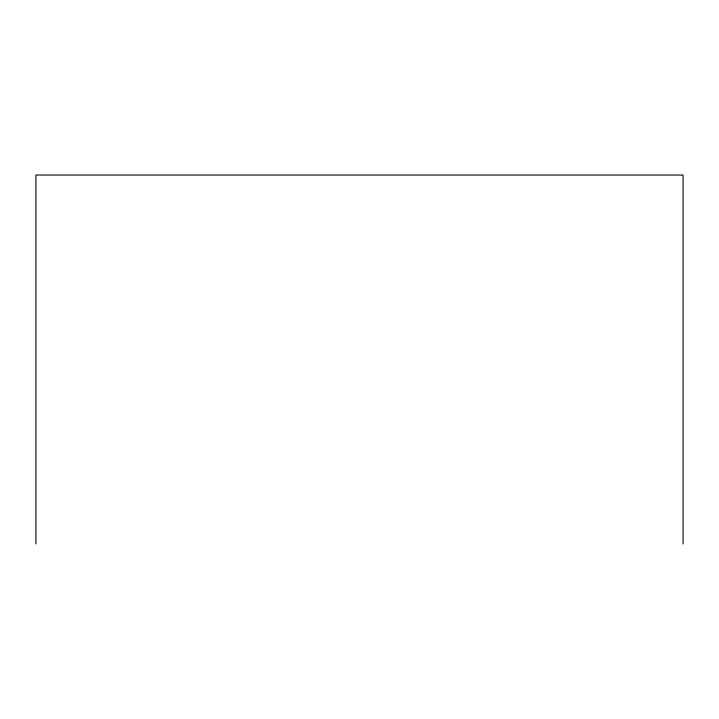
<?xml version="1.0" encoding="UTF-8"?>
<svg xmlns="http://www.w3.org/2000/svg" width="719" height="719" viewBox="0 0 719 719"><rect width="100%" height="100%" fill="white"/><g stroke="black" fill="none" stroke-linecap="round" stroke-linejoin="round"><path stroke-width="1.08" d="M683.05 543.959L683.05 175.041L35.95 175.041L35.95 543.959"/></g></svg>
